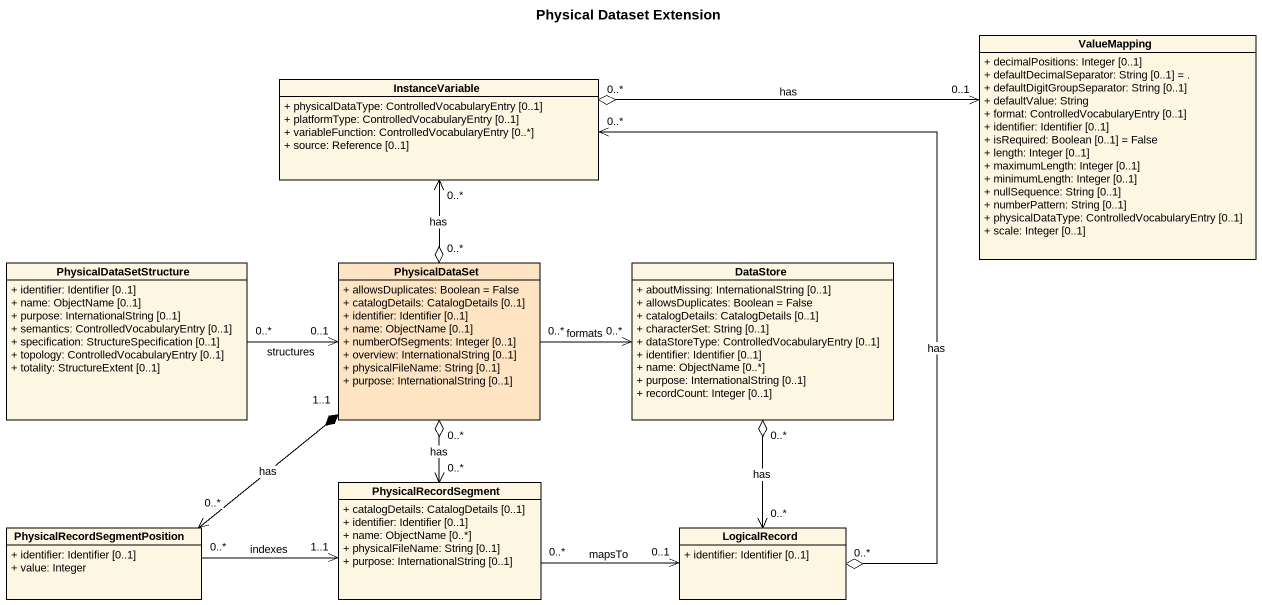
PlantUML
@startuml
title Physical Dataset Extension
hide circle
hide empty members
skinparam classAttributeIconSize 0
class ValueMapping {
  + decimalPositions: Integer [0..1]
  + defaultDecimalSeparator: String [0..1] = .
  + defaultDigitGroupSeparator: String [0..1]
  + defaultValue: String
  + format: ControlledVocabularyEntry [0..1]
  + identifier: Identifier [0..1]
  + isRequired: Boolean [0..1] = False
  + length: Integer [0..1]
  + maximumLength: Integer [0..1]
  + minimumLength: Integer [0..1]
  + nullSequence: String [0..1]
  + numberPattern: String [0..1]
  + physicalDataType: ControlledVocabularyEntry [0..1]
  + scale: Integer [0..1]
}
class InstanceVariable {
  + physicalDataType: ControlledVocabularyEntry [0..1]
  + platformType: ControlledVocabularyEntry [0..1]
  + variableFunction: ControlledVocabularyEntry [0..*]
  + source: Reference [0..1]
}
class PhysicalDataSetStructure {
  + identifier: Identifier [0..1]
  + name: ObjectName [0..1]
  + purpose: InternationalString [0..1]
  + semantics: ControlledVocabularyEntry [0..1]
  + specification: StructureSpecification [0..1]
  + topology: ControlledVocabularyEntry [0..1]
  + totality: StructureExtent [0..1]
}
class PhysicalDataSet #FFE4C4 {
  + allowsDuplicates: Boolean = False
  + catalogDetails: CatalogDetails [0..1]
  + identifier: Identifier [0..1]
  + name: ObjectName [0..1]
  + numberOfSegments: Integer [0..1]
  + overview: InternationalString [0..1]
  + physicalFileName: String [0..1]
  + purpose: InternationalString [0..1]
}
class DataStore {
  + aboutMissing: InternationalString [0..1]
  + allowsDuplicates: Boolean = False
  + catalogDetails: CatalogDetails [0..1]
  + characterSet: String [0..1]
  + dataStoreType: ControlledVocabularyEntry [0..1]
  + identifier: Identifier [0..1]
  + name: ObjectName [0..*]
  + purpose: InternationalString [0..1]
  + recordCount: Integer [0..1]
}
class PhysicalRecordSegment {
  + catalogDetails: CatalogDetails [0..1]
  + identifier: Identifier [0..1]
  + name: ObjectName [0..*]
  + physicalFileName: String [0..1]
  + purpose: InternationalString [0..1]
}
class "PhysicalRecordSegmentPosition" as PhysicalRecordSegmentPositio {
  + identifier: Identifier [0..1]
  + value: Integer
}
class LogicalRecord {
  + identifier: Identifier [0..1]
}
ValueMapping "0..1" <-left-o "0..*" InstanceVariable : has
InstanceVariable "0..*" <--o "0..*" PhysicalDataSet : has
InstanceVariable "0..*" <--o "0..*" LogicalRecord : has
PhysicalDataSetStructure "0..*" -right-> "0..1" PhysicalDataSet : structures
PhysicalDataSet "0..*" -right-> "0..*" DataStore : formats
PhysicalRecordSegment "0..*" <-up-o "0..*" PhysicalDataSet : has
PhysicalRecordSegment "0..*" -right-> "0..1" LogicalRecord : mapsTo
PhysicalRecordSegmentPositio "0..*" <-up-* "1..1" PhysicalDataSet : has
PhysicalRecordSegmentPositio "0..*" -right-> "1..1" PhysicalRecordSegment : indexes
LogicalRecord "0..*" <-up-o "0..*" DataStore : has
@enduml
